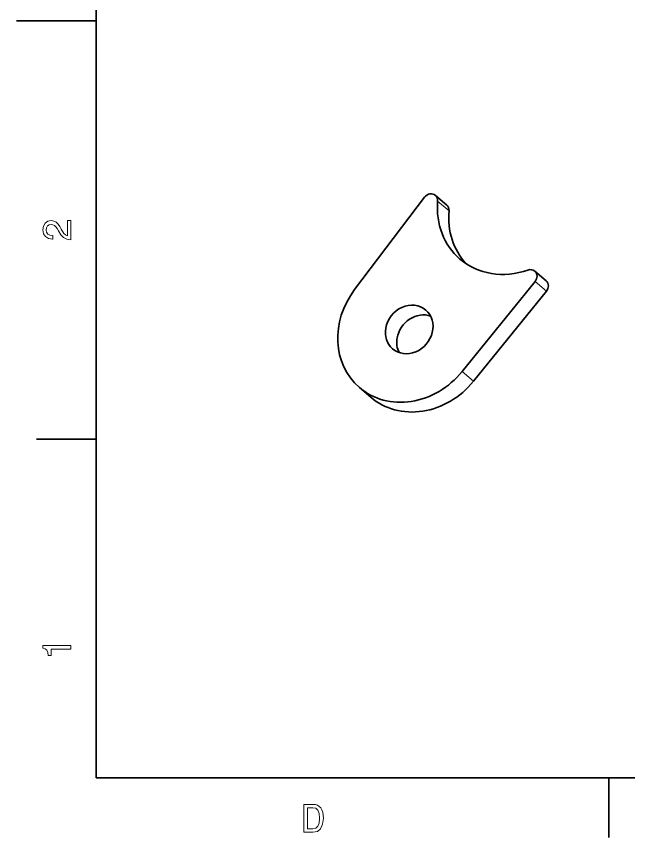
# Model space of a CAD drawing. Extents: x 0 to 296, y 0 to 210.
# Drawn here: x 0 to 76.8, y 2.5 to 105.6 of the extents above; entities that cross this region are included whole.
import ezdxf

# ---------------------------------------------------------------- set-up
doc = ezdxf.new("R2010")
doc.units = 0

msp = doc.modelspace()

# ---------------------------------------------------------------- linework, layer by layer
at = {"color": 7, "lineweight": 35}
for p, q in [((10, 200), (10, 10)), ((10, 10), (287, 10))]:
    msp.add_line(p, q, dxfattribs=at)
at = {"color": 7, "lineweight": 35, "ltscale": 0.25}
msp.add_line((10, 105), (0, 105), dxfattribs=at)
at = {"color": 7, "lineweight": 35, "ltscale": 0.363435}
msp.add_line((42.41407, 71.270828), (51.188171, 82.861832), dxfattribs=at)
at = {"color": 7, "lineweight": 35, "ltscale": 0.046993}
for p, q in [((52.553078, 83.099716), (53.979156, 81.875122)), ((65.011505, 73.586487), (66.437576, 72.361885)), ((44.435249, 57.763199), (43.009178, 58.987793))]:
    msp.add_line(p, q, dxfattribs=at)
at = {"color": 7, "lineweight": 13, "ltscale": 0.046993}
for p, q in [((52.832207, 82.373383), (54.258286, 81.148788)), ((65.049927, 72.277016), (66.476006, 71.052414)), ((57.3125, 59.758766), (55.886421, 60.98336))]:
    msp.add_line(p, q, dxfattribs=at)
at = {"color": 7, "lineweight": 35, "ltscale": 0.36359}
for p, q in [((55.886421, 60.98336), (65.049927, 72.277016)), ((57.3125, 59.758766), (66.476006, 71.052414))]:
    msp.add_line(p, q, dxfattribs=at)
at = {"color": 7, "lineweight": 35, "ltscale": 0.1875}
for p, q in [((10, 52.5), (2.5, 52.5)), ((74.300003, 10), (74.300003, 2.5))]:
    msp.add_line(p, q, dxfattribs=at)
at = {"color": 7, "lineweight": 13}
for points in [[(6.833213, 77.519447), (6.833213, 79.925072), (6.399496, 79.925072), (6.399496, 78.023773), (6.162464, 78.129684), (5.965778, 78.311241), (5.607709, 78.871033), (5.456412, 79.168587), (5.239553, 79.501442), (4.987392, 79.738472), (4.689842, 79.874641), (4.351945, 79.925072), (3.928314, 79.839333), (3.595461, 79.602303), (3.383646, 79.239189), (3.307997, 78.770172), (3.393732, 78.286018), (3.630764, 77.91787), (4.009006, 77.680832), (4.508286, 77.600143), (4.578891, 77.600143), (4.578891, 78.059074), (4.538545, 78.059074), (4.195605, 78.104462), (3.943444, 78.240631), (3.782061, 78.457489), (3.726585, 78.744957), (3.777017, 79.03746), (3.903098, 79.254318), (4.099784, 79.395531), (4.346902, 79.445961), (4.578891, 79.41066), (4.775577, 79.314842), (4.947046, 79.153458), (5.098343, 78.931557), (5.259727, 78.634003), (5.572406, 78.139771), (5.90526, 77.791786), (6.308718, 77.585014), (6.818084, 77.519447)], [(6.833213, 26.159222), (6.833213, 26.618156), (3.307997, 26.618156), (3.307997, 26.275217), (3.615634, 26.184439), (3.822406, 26.002882), (3.943444, 25.725506), (3.98379, 25.34222), (4.341859, 25.34222), (4.341859, 26.159222)], [(37.194958, 6.666787), (36.029972, 6.666787), (36.029972, 3.166787), (37.194958, 3.166787), (37.744667, 3.277738), (38.153168, 3.615634), (38.405331, 4.165346), (38.496109, 4.916787), (38.415417, 5.683357), (38.314552, 5.985951), (38.173344, 6.228026), (37.764839, 6.555836), (37.497551, 6.636527)], [(37.159653, 6.248199), (37.542938, 6.17255), (37.805187, 5.940562), (37.961525, 5.527017), (38.011959, 4.916787), (37.956482, 4.326729), (37.800144, 3.913184), (37.532852, 3.666066), (37.159653, 3.585375), (36.498989, 3.585375), (36.498989, 6.248199)]]:
    msp.add_lwpolyline(points, close=True, dxfattribs=at)
at = {"color": 7, "lineweight": 35}
for centre, major_axis, start_param, end_param in [((51.901619, 82.341034), (0.651482, 0.758665), 0.0000358769, 1.6405387235), ((51.901619, 82.341034), (0.651482, 0.758665), 5.3949736902, 6.2832211841), ((62.138077, 82.696869), (6.514809, 7.586655), 2.2533810366, 3.1416414014), ((53.327698, 81.11644), (0.651482, 0.758665), 5.3949736902, 6.2832211841), ((63.564152, 81.472267), (6.514809, 7.586655), 2.2533810366, 3.034891098), ((62.138077, 82.696869), (6.514809, 7.586655), 3.1416414014, 4.1311397826), ((64.360008, 72.827827), (0.651482, 0.758665), 6.283167636, 7.2727324362), ((64.360008, 72.827827), (0.651482, 0.758665), 4.7439820957, 6.283167636), ((65.786087, 71.603226), (0.651482, 0.758665), 4.7439820957, 6.283167636), ((49.263176, 66.271164), (6.254219, 7.283188), 1.6405387235, 3.1416262143), ((49.263176, 66.271164), (2.08474, 2.427731), 0.0000392336, 2.1629519138), ((49.263176, 66.271164), (2.08474, 2.427731), 3.1416318872, 6.2832245408), ((50.689247, 65.04657), (2.08474, 2.427731), 0.3390311447, 2.1629519138), ((49.263176, 66.271164), (2.08474, 2.427731), 2.1629519138, 3.1416318872), ((50.689247, 65.04657), (2.08474, 2.427731), 2.1629519138, 2.8025473522), ((49.263176, 66.271164), (6.254219, 7.283188), 3.1416262143, 4.7439820957), ((50.689247, 65.04657), (6.254219, 7.283188), 3.1416262143, 4.7439820957)]:
    msp.add_ellipse(centre, major_axis=major_axis, ratio=0.882704, start_param=start_param, end_param=end_param, dxfattribs=at)

doc.saveas('drawing.dxf')
